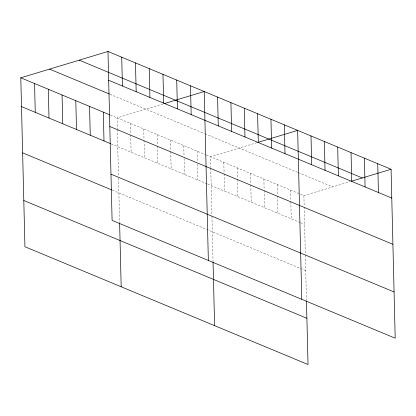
<?xml version="1.0" encoding="UTF-8"?>
<svg xmlns="http://www.w3.org/2000/svg" width="416" height="416" viewBox="0 0 416 416"><rect width="100%" height="100%" fill="white"/><g stroke="black" fill="none" stroke-linecap="round" stroke-linejoin="round"><path stroke-width="0.31" stroke-dasharray="2.08 1.56" d="M163.108 103.943L117.052 117.853L117.322 128.736M257.15 142.626L210.475 156.728L210.74 167.606M206.414 155.038L303.898 195.598L349.955 181.683M109.949 94.24L204.428 133.552M205.01 133.791L297.851 172.422M298.433 172.661L332.665 186.909M110.479 115.118L205.837 154.794M111.181 143.92L207.121 183.836M207.698 184.075L299.962 222.466M300.544 222.706L304.606 224.396M112.31 190.159L299.931 268.221M300.513 268.466L305.734 270.639M303.898 195.598L304.164 206.476M304.179 207.116L305.344 254.582M305.36 255.226L306.462 300.492M290.555 190.044L290.82 200.923M290.836 201.562L291.257 218.842M277.207 184.491L277.472 195.369M277.488 196.009L277.914 213.288M263.864 178.937L264.129 189.816M264.144 190.455L264.566 207.735M250.515 173.384L250.78 184.262M250.796 184.902L251.217 202.186M237.167 167.83L237.437 178.714M237.453 179.353L237.874 196.633M223.824 162.276L224.089 173.16M224.104 173.8L224.526 191.079M210.756 168.246L211.905 215.067M211.936 216.351L213.039 261.622M197.132 151.174L197.382 161.413M197.444 163.972L197.834 179.972M183.784 145.621L184.033 155.86M184.096 158.418L184.491 174.418M170.44 140.067L170.706 150.946M170.721 151.585L171.142 168.865M157.092 134.514L157.357 145.392M157.373 146.032L157.794 163.311M143.749 128.96L144.014 139.838M144.03 140.483L144.451 157.763M130.4 123.406L130.666 134.29M130.681 134.93L131.102 152.209M117.338 129.376L118.482 176.197M118.529 178.126L119.616 222.752"/><path stroke-width="0.62" d="M306.478 301.132L308.027 364.525L24.929 246.735L20.8 77.808L107.973 51.475L391.071 169.265L395.2 338.192L112.102 220.402L107.973 51.475M164.346 103.568L204.225 91.525L208.354 260.452M257.769 142.438L297.648 130.395L301.777 299.322M351.192 181.314L391.071 169.265M79.206 60.164L362.305 177.954M108.675 80.278L391.773 198.063M49.566 69.118L109.351 93.99M20.8 77.808L109.881 114.868M109.803 126.516L392.907 244.306M21.502 106.605L110.583 143.671M110.968 174.164L394.072 291.949M22.636 152.849L111.712 189.914M23.8 200.491L306.899 318.282M377.723 163.712L378.43 192.509M364.38 158.158L365.082 186.961M351.031 152.604L351.738 181.407M337.688 147.051L338.39 175.854M324.34 141.502L325.047 170.3M310.996 135.949L311.698 164.746M284.305 124.842L285.007 153.639M270.956 119.288L271.658 148.086M257.608 113.734L258.315 142.537M244.265 108.181L244.967 136.984M230.916 102.632L231.624 131.43M217.573 97.079L218.275 125.876M213.054 262.262L214.604 325.655M190.476 85.805L191.178 114.603M176.722 80.08L177.429 108.883M162.973 74.36L163.675 103.158M149.224 68.64L149.926 97.438M135.47 62.92L136.178 91.718M121.722 57.195L122.424 85.998M119.631 223.387L121.181 286.785M103.303 112.133L104.005 140.936M89.554 106.413L90.256 135.21M75.8 100.693L76.508 129.49M62.052 94.973L62.754 123.77M48.303 89.248L49.005 118.05M34.549 83.528L35.256 112.325"/></g></svg>
